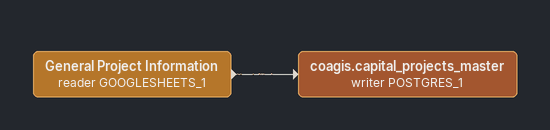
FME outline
General Project Information (reader GOOGLESHEETS_1)
    -> coagis.capital_projects_master (writer POSTGRES_1)
coagis.capital_projects_master (writer POSTGRES_1)
